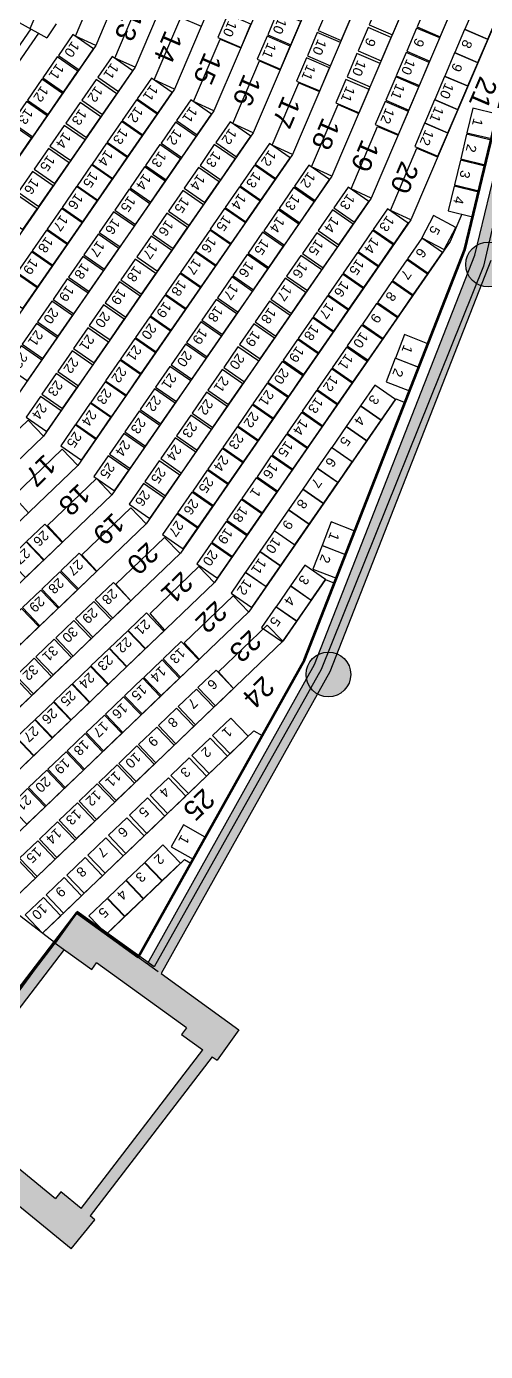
# Model space of a CAD drawing. Header units: millimetres. Extents: x 42980 to 202332, y 27411 to 140378.
# Drawn here: x 161934 to 170140, y 46730 to 70383 of the extents above; entities that cross this region are included whole.
import ezdxf
from ezdxf.enums import TextEntityAlignment as Align

# ---------------------------------------------------------------- set-up
doc = ezdxf.new("R2010")
doc.units = ezdxf.units.MM
doc.header["$LTSCALE"] = 100
for name, color, linetype in [('_insida yttervägg arena', 6, 'CONTINUOUS'), ('A-3312-EA-', 7, 'CONTINUOUS'), ('A-3312-FYLL', 7, 'CONTINUOUS'), ('A-3320-EA-', 3, 'CONTINUOUS'), ('A-3320-FYLL', 3, 'CONTINUOUS'), ('G-STOLAR_TELE_2', 3, 'CONTINUOUS'), ('M-RADER', 252, 'CONTINUOUS'), ('M-RADNUMMER', 4, 'CONTINUOUS'), ('M-STOLAR', 1, 'CONTINUOUS'), ('M-STOLNUMMER', 7, 'CONTINUOUS'), ('M-TRAPPA', 254, 'CONTINUOUS'), ('N-RADER', 252, 'CONTINUOUS')]:
    doc.layers.add(name, color=color, linetype=linetype)
doc.layers.add('SEKTIONER', color=4, linetype='CONTINUOUS', lineweight=70)
doc.styles.add('ARIAL', font='arial.ttf')

# ---------------------------------------------------------------- blocks, each defined once
blk = doc.blocks.new('*U40')
at = {"layer": 'G-STOLAR_TELE_2'}
blk.add_circle((0, 0), 400, dxfattribs=at)
blk = doc.blocks.new('*U41')
at = {"layer": 'G-STOLAR_TELE_2'}
blk.add_circle((0, 0), 400, dxfattribs=at)

msp = doc.modelspace()

# ---------------------------------------------------------------- hatches: boundary and pattern name
at = {"layer": 'A-3312-FYLL'}
for points in [[(172912, 87591), (171965, 94817), (170225, 102043), (167357, 109336), (164342, 114725), (164097, 114548), (167085, 109208), (169950, 101902), (171678, 94727), (172612, 87562), (172612, 84100), (172612, 80638), (171678, 73473), (169950, 66298), (167085, 58992), (164097, 53652), (164342, 53475), (167357, 58864), (170225, 66157), (171965, 73383), (172912, 80609), (172912, 84100)], [(162836, 54562), (165733, 52470), (165342, 51928), (165255, 51991), (163074, 49149), (163157, 49081), (162735, 48563), (159964, 50820), (160386, 51338), (160995, 50842), (160901, 50727), (162455, 49462), (162548, 49577), (162911, 49281), (165084, 52114), (164705, 52388), (164792, 52508), (163188, 53667), (163101, 53546), (162444, 54020)]]:
    msp.add_hatch(color=256, dxfattribs=at).paths.add_polyline_path(points)
h = msp.add_hatch(color=256, dxfattribs=at)
h.paths.add_polyline_path([(161923, 53013), (161796, 53176), (160386, 51338), (160541, 51212)])
h.paths.add_polyline_path([(162606, 53903), (162444, 54020), (161796, 53176), (161923, 53013)])
at = {"layer": 'A-3320-FYLL'}
for points in [[(170588, 66134, 1), (169788, 66134, 1)], [(167731, 58816, 1), (166931, 58816, 1)]]:
    msp.add_hatch(color=256, dxfattribs=at).paths.add_polyline_path(points)

# ---------------------------------------------------------------- linework, layer by layer
at = {"layer": '_insida yttervägg arena'}
msp.add_lwpolyline([(172663, 87507), (172607, 80521), (171762, 73264), (170102, 66103), (167203, 58902), (164217, 53599), (162838, 54583), (159967, 50674), (161093, 49746), (156927, 45780), (150671, 40929), (144057, 36879), (136930, 33666), (129865, 31612), (122519, 30346), (115145, 30318), (107811, 31440), (100662, 33578)], dxfattribs=at)
at = {"layer": 'A-3312-EA-'}
for p, q in [((169950, 66298), (171678, 73473)), ((167085, 58992), (169950, 66298)), ((170237, 66208), (167357, 58864)), ((164097, 53652), (167085, 58992)), ((167357, 58864), (164342, 53475)), ((162836, 54562), (162444, 54020)), ((162836, 54562), (164097, 53652)), ((160386, 51338), (162444, 54020)), ((162444, 54020), (163101, 53546)), ((162606, 53903), (160541, 51212)), ((163101, 53546), (163188, 53667)), ((164792, 52508), (163188, 53667)), ((164342, 53475), (165733, 52470)), ((164792, 52508), (164705, 52388)), ((164705, 52388), (165084, 52114)), ((165733, 52470), (165342, 51928)), ((162911, 49281), (165084, 52114)), ((165255, 51991), (163074, 49149)), ((165255, 51991), (165342, 51928)), ((160901, 50727), (162455, 49462)), ((162735, 48563), (161384, 49663)), ((162548, 49577), (162455, 49462)), ((162911, 49281), (162548, 49577)), ((162735, 48563), (163157, 49081)), ((163157, 49081), (163074, 49149))]:
    msp.add_line(p, q, dxfattribs=at)
at = {"layer": 'M-RADER'}
for p, q in [((165469, 75416), (163171, 70042)), ((166237, 75176), (163875, 69654)), ((167004, 74935), (164579, 69265)), ((167772, 74695), (165283, 68876)), ((168539, 74455), (165987, 68487)), ((169306, 74215), (166690, 68099)), ((170074, 73975), (167394, 67710)), ((170841, 73735), (168098, 67321)), ((169768, 66399), (171487, 73533)), ((171309, 72793), (168802, 66932)), ((162467, 70431), (162296, 70183)), ((163171, 70042), (159792, 65157)), ((163875, 69654), (160404, 64635)), ((164579, 69265), (161015, 64112)), ((165283, 68876), (161627, 63590)), ((165987, 68487), (162238, 63068)), ((166690, 68099), (162850, 62546)), ((167394, 67710), (163462, 62024)), ((168098, 67321), (164073, 61502)), ((169716, 67035), (169506, 66544)), ((169716, 67035), (169910, 66988)), ((168802, 66932), (164685, 60980)), ((169506, 66544), (165297, 60458)), ((166904, 59078), (169768, 66399)), ((168536, 63736), (165908, 59936)), ((168536, 63736), (168701, 63671)), ((162238, 63068), (157571, 58607)), ((162850, 62546), (158064, 57972)), ((163462, 62024), (158558, 57337)), ((164073, 61502), (159052, 56703)), ((164685, 60980), (159546, 56068)), ((165297, 60458), (160040, 55433)), ((167279, 60511), (166520, 59414)), ((167279, 60511), (167440, 60448)), ((165908, 59936), (160533, 54798)), ((166520, 59414), (161027, 54164)), ((163933, 53769), (166904, 59078)), ((166001, 57812), (162222, 54199)), ((166001, 57812), (166149, 57729)), ((164756, 55514), (163362, 54182)), ((164756, 55514), (164873, 55449)), ((161761, 54552), (162433, 54037)), ((162836, 54562), (164290, 53512))]:
    msp.add_line(p, q, dxfattribs=at)
at = {"layer": 'M-STOLAR'}
for points in [[(167325, 70724), (167148, 70310), (167562, 70133), (167739, 70547)], [(168239, 70827), (168062, 70413), (168476, 70236), (168653, 70650)], [(169094, 70792), (168917, 70378), (169331, 70201), (169508, 70615)], [(169946, 70748), (169769, 70334), (170182, 70157), (170359, 70571)], [(165532, 70600), (165355, 70186), (165769, 70009), (165946, 70423)], [(166423, 70648), (166246, 70234), (166659, 70057), (166836, 70471)], [(167132, 70273), (166955, 69859), (167369, 69682), (167546, 70096)], [(168041, 70363), (167864, 69949), (168277, 69772), (168454, 70186)], [(168908, 70355), (168731, 69942), (169144, 69765), (169321, 70178)], [(169767, 70330), (169590, 69916), (170004, 69739), (170180, 70153)], [(162760, 70238), (162504, 69868), (162874, 69612), (163130, 69982)], [(166236, 70211), (166059, 69798), (166473, 69621), (166649, 70034)], [(162484, 69839), (162228, 69469), (162598, 69213), (162854, 69583)], [(163463, 69849), (163207, 69479), (163577, 69223), (163833, 69593)], [(166940, 69823), (166763, 69409), (167176, 69232), (167353, 69646)], [(167842, 69898), (167665, 69484), (168079, 69308), (168256, 69721)], [(168721, 69919), (168544, 69505), (168958, 69328), (169135, 69742)], [(169588, 69911), (169411, 69498), (169825, 69321), (170002, 69734)], [(162208, 69440), (161952, 69070), (162322, 68814), (162578, 69184)], [(163179, 69438), (162923, 69068), (163293, 68812), (163549, 69182)], [(164167, 69460), (163911, 69090), (164281, 68834), (164537, 69204)], [(167643, 69434), (167466, 69020), (167880, 68843), (168057, 69257)], [(168534, 69482), (168357, 69068), (168771, 68891), (168948, 69305)], [(169409, 69493), (169232, 69079), (169646, 68902), (169823, 69316)], [(163899, 69073), (163643, 68703), (164013, 68447), (164269, 68817)], [(164871, 69072), (164615, 68702), (164985, 68446), (165241, 68816)], [(169230, 69075), (169053, 68661), (169467, 68484), (169644, 68898)], [(161932, 69042), (161676, 68671), (162046, 68415), (162302, 68786)], [(162894, 69027), (162638, 68657), (163008, 68401), (163264, 68771)], [(168347, 69045), (168170, 68631), (168584, 68454), (168761, 68868)], [(169914, 68923), (169808, 68486), (170246, 68381), (170351, 68818)], [(161656, 68643), (161400, 68273), (161770, 68017), (162026, 68387)], [(162610, 68616), (162354, 68245), (162724, 67989), (162980, 68360)], [(163631, 68686), (163375, 68316), (163745, 68060), (164001, 68430)], [(164595, 68673), (164339, 68303), (164709, 68047), (164965, 68417)], [(165575, 68683), (165319, 68313), (165689, 68057), (165945, 68427)], [(169051, 68656), (168874, 68243), (169288, 68066), (169465, 68479)], [(169802, 68459), (169697, 68022), (170134, 67916), (170239, 68354)], [(162326, 68204), (162070, 67834), (162440, 67578), (162696, 67948)], [(163363, 68298), (163107, 67928), (163477, 67672), (163733, 68042)], [(164319, 68274), (164063, 67904), (164433, 67648), (164689, 68018)], [(165292, 68274), (165036, 67904), (165406, 67648), (165662, 68018)], [(166279, 68294), (166023, 67924), (166393, 67668), (166649, 68038)], [(163095, 67911), (162839, 67541), (163209, 67285), (163465, 67655)], [(166011, 67908), (165755, 67538), (166125, 67282), (166381, 67652)], [(166982, 67905), (166726, 67535), (167097, 67279), (167352, 67649)], [(169690, 67995), (169585, 67557), (170022, 67452), (170128, 67890)], [(162041, 67793), (161785, 67423), (162155, 67167), (162411, 67537)], [(164043, 67875), (163787, 67505), (164157, 67249), (164413, 67619)], [(165009, 67865), (164753, 67495), (165123, 67239), (165379, 67609)], [(162827, 67524), (162571, 67153), (162942, 66897), (163198, 67268)], [(163767, 67476), (163511, 67106), (163881, 66850), (164137, 67220)], [(164727, 67457), (164471, 67087), (164841, 66831), (165097, 67201)], [(165744, 67521), (165488, 67151), (165858, 66895), (166114, 67265)], [(166706, 67507), (166451, 67136), (166821, 66880), (167077, 67251)], [(167686, 67517), (167430, 67147), (167800, 66891), (168056, 67261)], [(169578, 67531), (169473, 67093), (169910, 66988), (170016, 67425)], [(161757, 67382), (161501, 67012), (161871, 66756), (162127, 67126)], [(162559, 67136), (162303, 66766), (162674, 66510), (162930, 66880)], [(163491, 67077), (163235, 66707), (163606, 66451), (163862, 66821)], [(164444, 67048), (164188, 66678), (164558, 66422), (164814, 66792)], [(165476, 67135), (165220, 66764), (165591, 66508), (165847, 66879)], [(166431, 67108), (166175, 66738), (166545, 66482), (166801, 66852)], [(167405, 67110), (167149, 66739), (167519, 66483), (167775, 66854)], [(168390, 67128), (168134, 66758), (168504, 66502), (168760, 66872)], [(169610, 66797), (169212, 67008), (169001, 66610), (169399, 66399)], [(162292, 66749), (162036, 66379), (162406, 66123), (162662, 66493)], [(165209, 66748), (164953, 66378), (165323, 66122), (165579, 66492)], [(166155, 66709), (165899, 66339), (166269, 66083), (166525, 66453)], [(167123, 66702), (166867, 66332), (167237, 66076), (167493, 66446)], [(168121, 66739), (167865, 66369), (168235, 66113), (168491, 66483)], [(163216, 66678), (162960, 66308), (163330, 66052), (163586, 66422)], [(164161, 66639), (163905, 66269), (164275, 66013), (164531, 66383)], [(169002, 66606), (168746, 66236), (169116, 65980), (169372, 66350)], [(162024, 66361), (161768, 65991), (162138, 65735), (162394, 66105)], [(162940, 66279), (162684, 65909), (163054, 65653), (163310, 66024)], [(163878, 66230), (163622, 65860), (163993, 65604), (164249, 65974)], [(164942, 66361), (164686, 65991), (165056, 65735), (165312, 66105)], [(165879, 66310), (165623, 65940), (165993, 65684), (166249, 66054)], [(166841, 66295), (166585, 65925), (166956, 65669), (167212, 66039)], [(167852, 66350), (167596, 65980), (167966, 65724), (168222, 66094)], [(168733, 66217), (168477, 65847), (168847, 65591), (169103, 65961)], [(161756, 65974), (161500, 65604), (161870, 65348), (162126, 65718)], [(162664, 65881), (162408, 65511), (162778, 65255), (163034, 65625)], [(163596, 65822), (163340, 65452), (163710, 65196), (163966, 65566)], [(164674, 65975), (164418, 65605), (164789, 65349), (165044, 65719)], [(165603, 65911), (165347, 65541), (165717, 65285), (165973, 65655)], [(166560, 65888), (166304, 65518), (166674, 65262), (166930, 65632)], [(167583, 65961), (167327, 65591), (167697, 65335), (167953, 65705)], [(168464, 65828), (168208, 65458), (168578, 65202), (168834, 65572)], [(164407, 65588), (164151, 65218), (164521, 64962), (164777, 65332)], [(167314, 65572), (167058, 65202), (167428, 64946), (167684, 65316)], [(162388, 65482), (162132, 65112), (162502, 64856), (162758, 65226)], [(163313, 65413), (163057, 65043), (163427, 64787), (163683, 65157)], [(165327, 65512), (165071, 65142), (165441, 64886), (165697, 65256)], [(166278, 65481), (166022, 65111), (166392, 64855), (166648, 65225)], [(168194, 65439), (167938, 65069), (168309, 64813), (168565, 65183)], [(162112, 65083), (161856, 64713), (162226, 64457), (162482, 64827)], [(164140, 65202), (163884, 64832), (164254, 64576), (164510, 64946)], [(165051, 65113), (164795, 64743), (165165, 64487), (165421, 64857)], [(165997, 65074), (165741, 64704), (166111, 64448), (166367, 64818)], [(167045, 65183), (166789, 64813), (167159, 64557), (167415, 64927)], [(167925, 65050), (167669, 64680), (168040, 64424), (168296, 64794)], [(163030, 65004), (162774, 64634), (163144, 64378), (163400, 64748)], [(163872, 64815), (163616, 64445), (163986, 64189), (164242, 64559)], [(168692, 64882), (168528, 64463), (168947, 64299), (169111, 64718)], [(161836, 64684), (161580, 64314), (161950, 64058), (162206, 64428)], [(162748, 64595), (162492, 64225), (162862, 63969), (163118, 64339)], [(164775, 64714), (164519, 64344), (164889, 64088), (165145, 64458)], [(165715, 64667), (165459, 64297), (165829, 64041), (166085, 64411)], [(166776, 64794), (166520, 64424), (166890, 64168), (167146, 64538)], [(167656, 64661), (167400, 64291), (167770, 64035), (168026, 64405)], [(163605, 64429), (163349, 64059), (163719, 63803), (163975, 64173)], [(166507, 64405), (166251, 64035), (166621, 63779), (166877, 64149)], [(168527, 64461), (168363, 64042), (168782, 63878), (168946, 64298)], [(162465, 64187), (162209, 63817), (162579, 63561), (162835, 63931)], [(164499, 64315), (164243, 63945), (164613, 63689), (164869, 64059)], [(165434, 64260), (165178, 63890), (165548, 63634), (165804, 64004)], [(167387, 64272), (167131, 63902), (167501, 63646), (167757, 64016)], [(163338, 64042), (163082, 63672), (163452, 63416), (163708, 63786)], [(164223, 63917), (163967, 63546), (164338, 63291), (164594, 63661)], [(166238, 64016), (165982, 63646), (166352, 63390), (166608, 63760)], [(167118, 63883), (166862, 63513), (167232, 63257), (167488, 63627)], [(168160, 63983), (167904, 63613), (168275, 63357), (168531, 63727)], [(162182, 63778), (161926, 63408), (162296, 63152), (162552, 63522)], [(163070, 63656), (162814, 63286), (163184, 63030), (163440, 63400)], [(165152, 63853), (164896, 63483), (165266, 63227), (165522, 63597)], [(163948, 63518), (163692, 63148), (164062, 62892), (164318, 63262)], [(164870, 63446), (164614, 63075), (164985, 62820), (165240, 63190)], [(165968, 63627), (165712, 63257), (166083, 63001), (166339, 63371)], [(166849, 63494), (166593, 63124), (166963, 62868), (167219, 63238)], [(167903, 63612), (167647, 63241), (168017, 62985), (168273, 63356)], [(162803, 63269), (162547, 62899), (162917, 62643), (163173, 63013)], [(165699, 63238), (165443, 62868), (165813, 62612), (166069, 62982)], [(167646, 63240), (167390, 62870), (167760, 62614), (168016, 62984)], [(163672, 63119), (163416, 62749), (163786, 62493), (164042, 62863)], [(164589, 63038), (164333, 62668), (164703, 62412), (164959, 62783)], [(166580, 63105), (166324, 62735), (166694, 62479), (166950, 62849)], [(163396, 62720), (163140, 62350), (163510, 62094), (163766, 62464)], [(165430, 62849), (165174, 62479), (165544, 62223), (165800, 62593)], [(166311, 62716), (166055, 62346), (166425, 62090), (166681, 62460)], [(167389, 62868), (167133, 62498), (167503, 62242), (167759, 62612)], [(164307, 62631), (164051, 62261), (164421, 62005), (164677, 62375)], [(165161, 62460), (164905, 62090), (165275, 61834), (165531, 62204)], [(167132, 62496), (166876, 62126), (167246, 61870), (167502, 62240)], [(164026, 62224), (163770, 61854), (164140, 61598), (164396, 61968)], [(166042, 62327), (165786, 61957), (166156, 61701), (166412, 62071)], [(164892, 62071), (164636, 61701), (165006, 61445), (165262, 61815)], [(166875, 62125), (166619, 61755), (166989, 61499), (167245, 61869)], [(165773, 61938), (165517, 61568), (165887, 61312), (166143, 61682)], [(166618, 61753), (166362, 61383), (166732, 61127), (166988, 61497)], [(162262, 61499), (161937, 61188), (162248, 60863), (162573, 61174)], [(164623, 61682), (164367, 61312), (164737, 61056), (164993, 61426)], [(165504, 61549), (165248, 61179), (165618, 60923), (165874, 61293)], [(167383, 61538), (167219, 61119), (167638, 60955), (167802, 61374)], [(166361, 61381), (166105, 61011), (166475, 60755), (166731, 61125)], [(161930, 61181), (161604, 60870), (161915, 60545), (162240, 60856)], [(165235, 61160), (164979, 60790), (165349, 60534), (165605, 60904)], [(167219, 61117), (167055, 60698), (167474, 60534), (167638, 60953)], [(162875, 60979), (162550, 60668), (162861, 60342), (163186, 60653)], [(166103, 61009), (165848, 60639), (166218, 60383), (166474, 60753)], [(162532, 60650), (162207, 60339), (162518, 60014), (162843, 60325)], [(165846, 60638), (165590, 60268), (165960, 60012), (166216, 60382)], [(166908, 60767), (166653, 60397), (167023, 60141), (167279, 60511)], [(162189, 60322), (161863, 60011), (162174, 59686), (162500, 59997)], [(163489, 60459), (163164, 60148), (163475, 59822), (163800, 60133)], [(166651, 60395), (166395, 60025), (166765, 59769), (167021, 60139)], [(163135, 60120), (162810, 59809), (163121, 59484), (163446, 59795)], [(161845, 59994), (161520, 59683), (161831, 59358), (162156, 59669)], [(164077, 59914), (163752, 59603), (164063, 59277), (164388, 59588)], [(166394, 60023), (166138, 59653), (166508, 59397), (166764, 59767)], [(162781, 59781), (162456, 59470), (162767, 59145), (163092, 59456)], [(162427, 59443), (162101, 59132), (162412, 58807), (162738, 59117)], [(163745, 59596), (163419, 59285), (163730, 58960), (164056, 59271)], [(164701, 59403), (164376, 59092), (164687, 58767), (165012, 59078)], [(163412, 59278), (163087, 58967), (163398, 58642), (163723, 58953)], [(162073, 59104), (161747, 58793), (162058, 58468), (162383, 58779)], [(163080, 58960), (162754, 58649), (163065, 58324), (163391, 58635)], [(164358, 59075), (164032, 58764), (164343, 58439), (164669, 58750)], [(161718, 58766), (161393, 58455), (161704, 58129), (162029, 58440)], [(164014, 58747), (163689, 58436), (164000, 58111), (164325, 58422)], [(165325, 58893), (165000, 58582), (165311, 58257), (165636, 58568)], [(162747, 58642), (162422, 58331), (162733, 58006), (163058, 58317)], [(164971, 58554), (164645, 58244), (164956, 57918), (165282, 58229)], [(162415, 58324), (162089, 58013), (162400, 57688), (162725, 57999)], [(163671, 58419), (163346, 58108), (163657, 57782), (163982, 58093)], [(164617, 58216), (164291, 57905), (164602, 57580), (164928, 57891)], [(162082, 58007), (161757, 57696), (162068, 57370), (162393, 57681)], [(163328, 58091), (163002, 57780), (163313, 57454), (163639, 57765)], [(165587, 58037), (165262, 57726), (165573, 57401), (165898, 57712)], [(162984, 57762), (162659, 57451), (162970, 57126), (163295, 57437)], [(164262, 57877), (163937, 57566), (164248, 57241), (164573, 57552)], [(161749, 57689), (161424, 57378), (161735, 57053), (162060, 57363)], [(163908, 57539), (163583, 57228), (163894, 56902), (164219, 57213)], [(165215, 57681), (164890, 57370), (165201, 57045), (165526, 57356)], [(162641, 57434), (162316, 57123), (162627, 56798), (162952, 57109)], [(164843, 57325), (164517, 57014), (164828, 56689), (165154, 57000)], [(162297, 57106), (161972, 56795), (162283, 56470), (162608, 56781)], [(163554, 57200), (163229, 56889), (163540, 56564), (163865, 56875)], [(161954, 56778), (161629, 56467), (161940, 56141), (162265, 56452)], [(163200, 56862), (162874, 56551), (163185, 56225), (163511, 56536)], [(164470, 56970), (164145, 56659), (164456, 56333), (164781, 56644)], [(164098, 56614), (163773, 56303), (164084, 55977), (164409, 56288)], [(162846, 56523), (162520, 56212), (162831, 55887), (163156, 56198)], [(162491, 56184), (162166, 55873), (162477, 55548), (162802, 55859)], [(163726, 56258), (163401, 55947), (163712, 55622), (164037, 55933)], [(164738, 56129), (164518, 55737), (164911, 55517), (165131, 55910)], [(162137, 55846), (161812, 55535), (162123, 55210), (162448, 55521)], [(163354, 55902), (163028, 55591), (163339, 55266), (163665, 55577)], [(164374, 55772), (164048, 55461), (164359, 55136), (164685, 55446)], [(161783, 55507), (161458, 55196), (161769, 54871), (162094, 55182)], [(162981, 55546), (162656, 55235), (162967, 54910), (163292, 55221)], [(164041, 55454), (163716, 55143), (164027, 54818), (164352, 55129)], [(162609, 55190), (162284, 54879), (162595, 54554), (162920, 54865)], [(163709, 55136), (163383, 54825), (163694, 54500), (164020, 54811)], [(162237, 54834), (161911, 54523), (162222, 54198), (162548, 54509)], [(163376, 54818), (163051, 54507), (163362, 54182), (163687, 54493)]]:
    msp.add_lwpolyline(points, close=True, dxfattribs=at)
at = {"layer": 'M-TRAPPA'}
for p, q in [((161999, 70347), (162580, 71710)), ((160237, 71320), (162296, 70183))]:
    msp.add_line(p, q, dxfattribs=at)
for points in [[(163171, 70042), (162809, 70208), (163283, 71322), (163651, 71165)], [(163875, 69654), (163513, 69819), (163987, 70933), (164355, 70776)], [(164579, 69265), (164216, 69431), (164691, 70544), (165059, 70387)], [(162013, 70339), (159118, 66153)], [(162150, 70264), (159237, 66052)], [(165283, 68876), (164920, 69042), (165395, 70155), (165763, 69999)], [(165987, 68487), (165624, 68653), (166099, 69767), (166467, 69610)], [(166690, 68099), (166328, 68264), (166803, 69378), (167171, 69221)], [(167394, 67710), (167032, 67876), (167506, 68989), (167874, 68832)], [(168098, 67321), (167736, 67487), (168210, 68600), (168578, 68444)], [(168802, 66932), (168439, 67098), (168914, 68212), (169282, 68055)], [(161356, 62225), (161088, 62520), (161962, 63357), (162238, 63068)], [(161968, 61703), (161699, 61998), (162573, 62835), (162850, 62546)], [(162579, 61181), (162311, 61476), (163185, 62313), (163462, 62024)], [(163191, 60659), (162923, 60954), (163797, 61791), (164073, 61502)], [(163799, 60131), (163530, 60426), (164404, 61263), (164681, 60975)], [(164410, 59609), (164142, 59904), (165016, 60741), (165293, 60453)], [(165022, 59087), (164754, 59382), (165628, 60219), (165904, 59931)], [(165634, 58565), (165365, 58860), (166239, 59697), (166516, 59408)]]:
    msp.add_lwpolyline(points, dxfattribs=at)
at = {"layer": 'N-RADER'}
msp.add_line((159964, 50820), (162836, 54562), dxfattribs=at)
at = {"layer": 'SEKTIONER'}
for p, q in [((159964, 50820), (162836, 54562)), ((162836, 54562), (163933, 53769))]:
    msp.add_line(p, q, dxfattribs=at)
msp.add_lwpolyline([(163933, 53769), (166904, 59078), (169768, 66399), (171487, 73533), (172412, 80658), (172412, 84100)], dxfattribs=at)

# ---------------------------------------------------------------- block references
at = {"layer": 'A-3320-EA-'}
for name, p in [('*U41', (170188, 66134)), ('*U40', (167331, 58816))]:
    msp.add_blockref(name, p, dxfattribs=at)

# ---------------------------------------------------------------- texts
at = {"layer": 'M-RADNUMMER', "style": 'ARIAL'}
for s, rotation, p in [('13', 246.8186, (163713, 70722)), ('14', 246.8186, (164417, 70333)), ('15', 246.8186, (165121, 69944)), ('16', 246.8186, (165824, 69556)), ('21', 246.8186, (170047, 69515)), ('17', 246.8186, (166528, 69167)), ('18', 246.8186, (167232, 68778)), ('19', 246.8186, (167936, 68389)), ('20', 246.8186, (168640, 68001)), ('17', 223.7858, (162260, 62768)), ('18', 223.7858, (162871, 62246)), ('19', 223.7858, (163483, 61724)), ('20', 223.7858, (164091, 61197)), ('21', 223.7858, (164703, 60674)), ('22', 223.7858, (165314, 60152)), ('23', 223.7858, (165926, 59630)), ('24', 223.7858, (166161, 58810)), ('25', 223.7858, (165095, 56803))]:
    msp.add_text(s, height=350, rotation=rotation, dxfattribs=at).set_placement(p)
at = {"layer": 'M-STOLNUMMER', "style": 'ARIAL'}
for s, rotation, p in [('10', 246.8436, (166334, 70441)), ('10', 246.8436, (165443, 70393)), ('10', 235.3296, (162632, 70053)), ('11', 246.8436, (166147, 70005)), ('10', 246.8436, (167044, 70066)), ('9', 246.8436, (167952, 70156)), ('9', 246.8436, (168819, 70148)), ('8', 246.8436, (169678, 70123)), ('10', 246.8436, (167753, 69691)), ('10', 246.8436, (168632, 69712)), ('11', 235.3296, (162356, 69654)), ('11', 235.3296, (163334, 69663)), ('11', 246.8436, (166851, 69616)), ('9', 246.8436, (169499, 69705)), ('12', 235.3296, (162080, 69255)), ('12', 235.3296, (163050, 69251)), ('11', 235.3296, (164038, 69274)), ('11', 246.8436, (167555, 69227)), ('11', 246.8436, (168446, 69275)), ('10', 246.8436, (169320, 69286)), ('13', 235.3296, (161804, 68856)), ('13', 235.3296, (162765, 68840)), ('12', 235.3296, (163770, 68886)), ('11', 235.3296, (164742, 68885)), ('12', 246.8436, (168259, 68838)), ('11', 246.8436, (169141, 68868)), ('1', 256.4574, (169861, 68705)), ('14', 235.3296, (162481, 68429)), ('13', 235.3296, (163502, 68499)), ('12', 235.3296, (164466, 68486)), ('12', 235.3296, (165446, 68496)), ('12', 246.8436, (168963, 68450)), ('14', 235.3296, (163234, 68112)), ('13', 235.3296, (164190, 68087)), ('13', 235.3296, (165163, 68088)), ('12', 235.3296, (166150, 68108)), ('2', 256.4574, (169749, 68240)), ('15', 235.3296, (162196, 68018)), ('16', 235.3296, (161912, 67607)), ('15', 235.3296, (162966, 67724)), ('14', 235.3296, (163914, 67688)), ('14', 235.3296, (164880, 67679)), ('13', 235.3296, (165882, 67721)), ('12', 235.3296, (166853, 67719)), ('3', 256.4574, (169637, 67776)), ('16', 235.3296, (162698, 67337)), ('15', 235.3296, (163638, 67290)), ('15', 235.3296, (164598, 67270)), ('14', 235.3296, (165615, 67335)), ('13', 235.3296, (166577, 67320)), ('13', 235.3296, (167557, 67330)), ('4', 256.4574, (169526, 67312)), ('17', 235.3296, (162430, 66950)), ('16', 235.3296, (163362, 66891)), ('15', 235.3296, (165347, 66948)), ('14', 235.3296, (166302, 66921)), ('14', 235.3296, (167276, 66923)), ('13', 235.3296, (168261, 66941)), ('16', 235.3296, (164315, 66861)), ('5', 242.0364, (169107, 66809)), ('18', 235.3296, (162163, 66562)), ('17', 235.3296, (163086, 66492)), ('17', 235.3296, (164032, 66453)), ('16', 235.3296, (165080, 66561)), ('15', 235.3296, (166026, 66522)), ('15', 235.3296, (166994, 66516)), ('14', 235.3296, (167992, 66552)), ('19', 235.3296, (161895, 66175)), ('17', 235.3296, (164813, 66175)), ('15', 235.3296, (167723, 66163)), ('6', 235.3296, (168873, 66419)), ('18', 235.3296, (162811, 66093)), ('18', 235.3296, (163749, 66044)), ('16', 235.3296, (165750, 66123)), ('16', 235.3296, (166712, 66109)), ('7', 235.3296, (168604, 66030)), ('19', 235.3296, (162535, 65694)), ('18', 235.3296, (164545, 65788)), ('17', 235.3296, (165474, 65724)), ('17', 235.3296, (166431, 65702)), ('16', 235.3296, (167454, 65774)), ('19', 235.3296, (163467, 65635)), ('8', 235.3296, (168335, 65641)), ('20', 235.3296, (162259, 65295)), ('20', 235.3296, (163184, 65226)), ('19', 235.3296, (164278, 65402)), ('18', 235.3296, (165198, 65326)), ('18', 235.3296, (166149, 65295)), ('17', 235.3296, (167185, 65385)), ('20', 235.3296, (164011, 65015)), ('18', 235.3296, (166916, 64996)), ('9', 235.3296, (168065, 65252)), ('21', 235.3296, (161983, 64896)), ('21', 235.3296, (162901, 64818)), ('19', 235.3296, (164922, 64927)), ('19', 235.3296, (165868, 64887)), ('10', 235.3296, (167796, 64863)), ('21', 235.3296, (163743, 64629)), ('20', 235.3296, (164646, 64528)), ('19', 235.3296, (166647, 64607)), ('1', 248.6286, (168610, 64673)), ('22', 235.3296, (161707, 64497)), ('22', 235.3296, (162618, 64409)), ('20', 235.3296, (165586, 64480)), ('11', 235.3296, (167527, 64474)), ('22', 235.3296, (163476, 64242)), ('21', 235.3296, (164370, 64129)), ('21', 235.3296, (165305, 64073)), ('20', 235.3296, (166378, 64218)), ('12', 235.3296, (167258, 64085)), ('2', 248.6286, (168445, 64252)), ('23', 235.3296, (162336, 64000)), ('23', 235.3296, (163209, 63856)), ('21', 235.3296, (166108, 63829)), ('24', 235.3296, (162053, 63591)), ('22', 235.3296, (164094, 63730)), ('22', 235.3296, (165023, 63666)), ('13', 235.3296, (166989, 63696)), ('3', 235.3296, (168031, 63797)), ('24', 235.3296, (162941, 63469)), ('23', 235.3296, (163819, 63331)), ('22', 235.3296, (165839, 63440)), ('4', 235.3296, (167774, 63425)), ('25', 235.3296, (162674, 63083)), ('23', 235.3296, (164741, 63259)), ('14', 235.3296, (166720, 63307)), ('24', 235.3296, (163543, 62932)), ('24', 235.3296, (164460, 62852)), ('23', 235.3296, (165570, 63051)), ('15', 235.3296, (166451, 62918)), ('5', 235.3296, (167517, 63053)), ('24', 235.3296, (165301, 62662)), ('25', 235.3296, (163267, 62533)), ('25', 235.3296, (164178, 62445)), ('16', 235.3296, (166182, 62529)), ('6', 235.3296, (167260, 62682)), ('25', 235.3296, (165032, 62273)), ('7', 235.3296, (167003, 62310)), ('26', 235.3296, (163897, 62038)), ('1', 235.3296, (165913, 62140)), ('26', 235.3296, (164763, 61884)), ('18', 235.3296, (165644, 61751)), ('8', 235.3296, (166746, 61938)), ('27', 235.3296, (164494, 61495)), ('9', 235.3296, (166489, 61566)), ('26', 223.707, (162099, 61344)), ('19', 235.3296, (165375, 61362)), ('1', 248.6286, (167301, 61329)), ('27', 223.707, (161767, 61026)), ('20', 235.3296, (165106, 60973)), ('10', 235.3296, (166232, 61195)), ('27', 223.707, (162713, 60823)), ('11', 235.3296, (165974, 60823)), ('2', 248.6286, (167145, 60929)), ('3', 235.3296, (166779, 60580)), ('28', 223.707, (162369, 60495)), ('28', 223.707, (163327, 60303)), ('12', 235.3296, (165717, 60451)), ('29', 223.707, (162026, 60167)), ('4', 235.3296, (166522, 60209)), ('29', 223.707, (162973, 59964)), ('30', 223.707, (162618, 59626)), ('21', 223.707, (163915, 59758)), ('5', 235.3296, (166265, 59837)), ('22', 223.707, (163582, 59440)), ('31', 223.707, (162264, 59287)), ('23', 223.707, (163249, 59122)), ('13', 223.707, (164538, 59248)), ('32', 223.707, (161910, 58949)), ('14', 223.707, (164195, 58920)), ('24', 223.707, (162917, 58805)), ('6', 223.707, (165162, 58738)), ('25', 223.707, (162584, 58487)), ('15', 223.707, (163852, 58591)), ('26', 223.707, (162252, 58169)), ('16', 223.707, (163508, 58263)), ('7', 223.707, (164808, 58399)), ('17', 223.707, (163165, 57935)), ('8', 223.707, (164454, 58060)), ('27', 223.707, (161919, 57851)), ('1', 223.707, (165425, 57882)), ('18', 223.707, (162822, 57607)), ('9', 223.707, (164100, 57722)), ('2', 223.707, (165052, 57526)), ('19', 223.707, (162478, 57279)), ('10', 223.707, (163745, 57383)), ('11', 223.707, (163391, 57045)), ('3', 223.707, (164680, 57170)), ('20', 223.707, (162135, 56950)), ('4', 223.707, (164308, 56814)), ('21', 223.707, (161791, 56622)), ('12', 223.707, (163037, 56706)), ('13', 223.707, (162683, 56368)), ('5', 223.707, (163936, 56458)), ('14', 223.707, (162329, 56029)), ('6', 223.707, (163563, 56102)), ('1', 240.7721, (164628, 55933)), ('15', 223.707, (161974, 55690)), ('7', 223.707, (163191, 55747)), ('2', 223.707, (164211, 55616)), ('8', 223.707, (162819, 55391)), ('3', 223.707, (163879, 55298)), ('9', 223.707, (162446, 55035)), ('4', 223.707, (163546, 54981)), ('10', 223.707, (162074, 54679)), ('5', 223.707, (163214, 54663))]:
    msp.add_text(s, height=175, rotation=rotation, dxfattribs=at).set_placement(p, align=Align.BOTTOM_CENTER)

doc.saveas('drawing.dxf')
